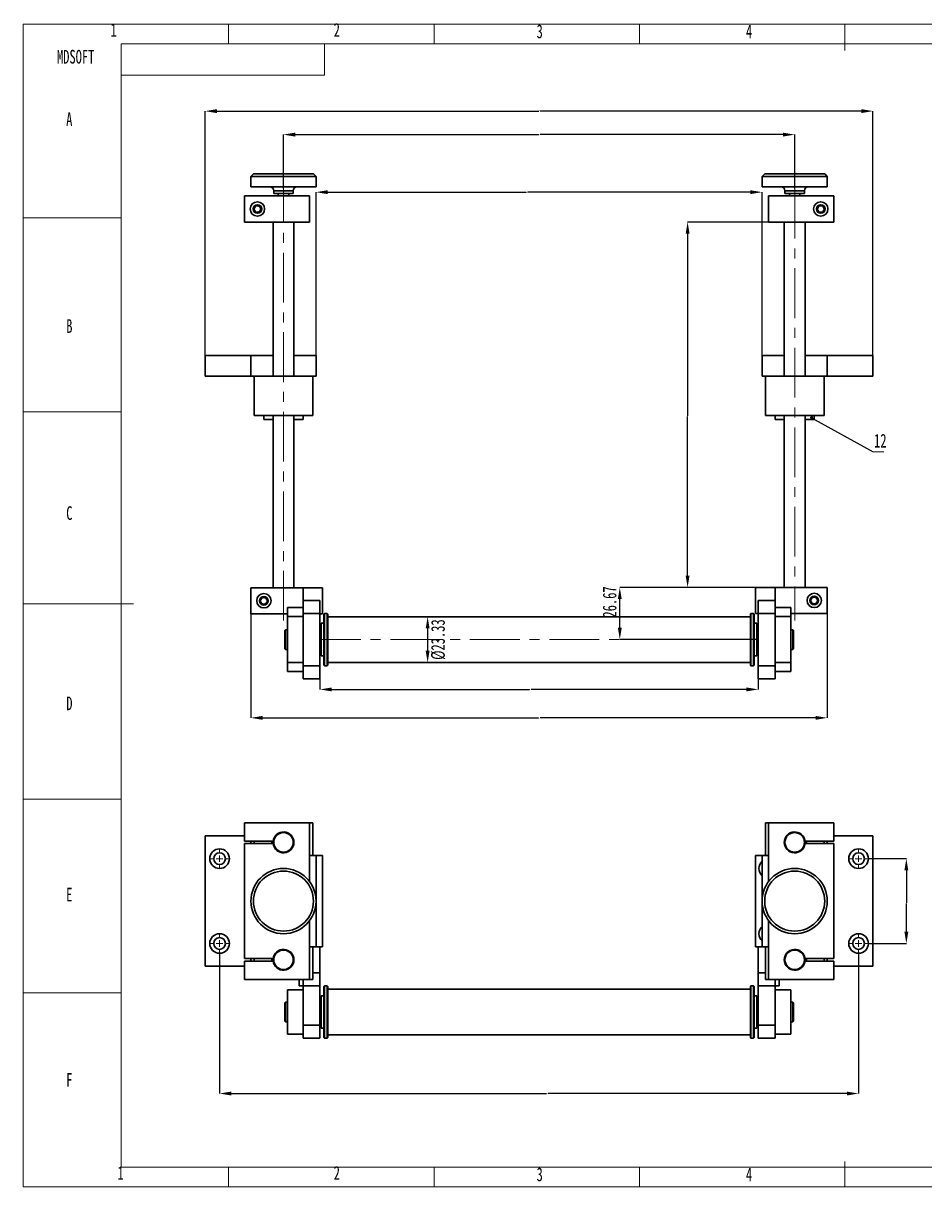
# Model space of a CAD drawing. Header units: millimetres. Extents: x -4 to 1692, y -357 to 300.
# Drawn here: x 470.3 to 700.8, y 0.1 to 297.4 of the extents above; entities that cross this region are included whole.
import ezdxf

# ---------------------------------------------------------------- set-up
doc = ezdxf.new("R2010")
doc.units = ezdxf.units.MM
doc.header["$PDSIZE"] = -1
doc.linetypes.add('CENTERX2', pattern=[20.32, 12.7, -2.54, 2.54, -2.54])
doc.styles.add('SLDTEXTSTYLE1', font='', dxfattribs={"width": 0.67})
doc.styles.get("Standard").update_dxf_attribs({"font": ''})
doc.styles.get('SLDTEXTSTYLE1').set_extended_font_data('仿宋_GB2312')
doc.styles.get('Standard').set_extended_font_data('仿宋_GB2312')
doc.dimstyles.new('SLDDIMSTYLE0', dxfattribs={"dimtxt": 0.18, "dimasz": 0.8, "dimexe": 0, "dimexo": 0.0625, "dimgap": 0, "dimtad": 0, "dimtih": 1, "dimtoh": 1, "dimdec": 0, "dimrnd": 1e-09, "dimzin": 0, "dimdsep": 46, "dimtxsty": 'Standard', "dimblk1": 'DOT', "dimblk2": 'DOT', "dimsah": 1, "dimcen": 0.09, "dimadec": 0, "dimazin": 0, "dimtfac": 0.8, "dimtdec": 0, "dimtofl": 0, "dimtmove": 0, "dimatfit": 3, "dimldrblk": 'DOT', "dimfxl": 1, "dimfrac": 2, "dimtolj": 1, "dimtzin": 0, "dimarcsym": 0})
doc.dimstyles.new('SLDDIMSTYLE1', dxfattribs={"dimtxt": 0.18, "dimasz": 3, "dimexe": 0, "dimexo": 0.0625, "dimgap": 0, "dimtad": 0, "dimtih": 1, "dimtoh": 1, "dimdec": 0, "dimrnd": 1e-09, "dimzin": 0, "dimdsep": 46, "dimtxsty": 'Standard', "dimsah": 1, "dimcen": 0.09, "dimadec": 0, "dimazin": 0, "dimtfac": 3, "dimtdec": 0, "dimtofl": 0, "dimtmove": 0, "dimatfit": 3, "dimfxl": 1, "dimfrac": 2, "dimtolj": 1, "dimtzin": 0, "dimarcsym": 0})
doc.dimstyles.new('SLDDIMSTYLE2', dxfattribs={"dimtxt": 3.5, "dimasz": 3, "dimexe": 0, "dimexo": 0.0625, "dimgap": 0.875, "dimtad": 2, "dimlfac": 2, "dimrnd": 1e-09, "dimzin": 12, "dimdsep": 46, "dimtxsty": 'SLDTEXTSTYLE1', "dimsah": 1, "dimcen": 0.09, "dimadec": 0, "dimazin": 3, "dimtfac": 1, "dimtdec": 3, "dimtofl": 0, "dimtmove": 0, "dimatfit": 3, "dimfxl": 1, "dimfrac": 2, "dimtolj": 1, "dimtzin": 12, "dimarcsym": 0})

# ---------------------------------------------------------------- blocks, each defined once
blk = doc.blocks.new('*D32')
at = {"color": 0, "linetype": 'Continuous', "lineweight": -2, "transparency": 16777216}
for p, q in [((516.85, 207.22), (516.85, 274.91)), ((519.85, 274.91), (602.08, 274.91)), ((684.52, 274.91), (602.43, 274.91)), ((687.52, 207.22), (687.52, 274.91))]:
    blk.add_line(p, q, dxfattribs=at)
at = {"color": 0, "linetype": 'Continuous', "transparency": 16777216}
for points in [[(519.85, 275.41), (519.85, 274.41), (516.85, 274.91)], [(684.52, 275.41), (684.52, 274.41), (687.52, 274.91)]]:
    blk.add_solid(points, dxfattribs=at)
at = {"layer": 'Defpoints', "color": 0, "linetype": 'Continuous', "transparency": 16777216}
for p in [(687.52, 274.91), (516.85, 207.16), (687.52, 207.16)]:
    blk.add_point(p, dxfattribs=at)
at = {"color": 0, "linetype": 'Continuous', "lineweight": 0, "transparency": 16777216, "insert": (602.25, 275), "char_height": 0.18, "attachment_point": 2}
blk.add_mtext('\\A1;171', dxfattribs=at)
blk = doc.blocks.new('*D33')
at = {"color": 0, "linetype": 'Continuous', "lineweight": -2, "transparency": 16777216}
for p, q in [((528.52, 146.43), (528.52, 119.91)), ((675.85, 146.51), (675.85, 119.91)), ((531.52, 119.91), (602.04, 119.91)), ((672.85, 119.91), (602.47, 119.91))]:
    blk.add_line(p, q, dxfattribs=at)
at = {"color": 0, "linetype": 'Continuous', "transparency": 16777216}
for points in [[(531.52, 120.41), (531.52, 119.41), (528.52, 119.91)], [(672.85, 120.41), (672.85, 119.41), (675.85, 119.91)]]:
    blk.add_solid(points, dxfattribs=at)
at = {"layer": 'Defpoints', "color": 0, "linetype": 'Continuous', "transparency": 16777216}
for p in [(528.52, 146.5), (675.85, 146.57), (675.85, 119.91)]:
    blk.add_point(p, dxfattribs=at)
at = {"color": 0, "linetype": 'Continuous', "lineweight": 0, "transparency": 16777216, "insert": (602.25, 120), "char_height": 0.18, "attachment_point": 2}
blk.add_mtext('\\A1;147', dxfattribs=at)
blk = doc.blocks.new('*D34')
at = {"color": 0, "linetype": 'Continuous', "lineweight": -2, "transparency": 16777216}
for p, q in [((536.85, 255.14), (536.85, 268.91)), ((539.85, 268.91), (602.08, 268.91)), ((664.52, 268.91), (602.43, 268.91)), ((667.52, 255.14), (667.52, 268.91))]:
    blk.add_line(p, q, dxfattribs=at)
at = {"color": 0, "linetype": 'Continuous', "transparency": 16777216}
for points in [[(539.85, 269.41), (539.85, 268.41), (536.85, 268.91)], [(664.52, 269.41), (664.52, 268.41), (667.52, 268.91)]]:
    blk.add_solid(points, dxfattribs=at)
at = {"layer": 'Defpoints', "color": 0, "linetype": 'Continuous', "transparency": 16777216}
for p in [(667.52, 268.91), (536.85, 255.07), (667.52, 255.07)]:
    blk.add_point(p, dxfattribs=at)
at = {"color": 0, "linetype": 'Continuous', "lineweight": 0, "transparency": 16777216, "insert": (602.25, 269), "char_height": 0.18, "attachment_point": 2}
blk.add_mtext('\\A1;131', dxfattribs=at)
blk = doc.blocks.new('*D35')
at = {"color": 0, "linetype": 'Continuous', "lineweight": -2, "transparency": 16777216}
for p, q in [((660.79, 246.57), (640.15, 246.57)), ((640.15, 243.57), (640.15, 197.09)), ((640.15, 156.24), (640.15, 196.91)), ((657.45, 153.24), (640.15, 153.24))]:
    blk.add_line(p, q, dxfattribs=at)
at = {"color": 0, "linetype": 'Continuous', "transparency": 16777216}
for points in [[(639.65, 243.57), (640.65, 243.57), (640.15, 246.57)], [(639.65, 156.24), (640.65, 156.24), (640.15, 153.24)]]:
    blk.add_solid(points, dxfattribs=at)
at = {"layer": 'Defpoints', "color": 0, "linetype": 'Continuous', "transparency": 16777216}
for p in [(640.15, 246.57), (660.85, 246.57), (657.52, 153.24)]:
    blk.add_point(p, dxfattribs=at)
at = {"color": 0, "linetype": 'Continuous', "lineweight": 0, "transparency": 16777216, "insert": (640.15, 197.09), "char_height": 0.18, "attachment_point": 2}
blk.add_mtext('\\A1;93', dxfattribs=at)
blk = doc.blocks.new('*D36')
at = {"color": 0, "linetype": 'Continuous', "lineweight": -2, "transparency": 16777216}
for p, q in [((545.18, 212.56), (545.18, 254.21)), ((548.18, 254.21), (598.87, 254.21)), ((656.18, 254.21), (599.27, 254.21)), ((659.18, 212.56), (659.18, 254.21))]:
    blk.add_line(p, q, dxfattribs=at)
at = {"color": 0, "linetype": 'Continuous', "transparency": 16777216}
for points in [[(548.18, 254.71), (548.18, 253.71), (545.18, 254.21)], [(656.18, 254.71), (656.18, 253.71), (659.18, 254.21)]]:
    blk.add_solid(points, dxfattribs=at)
at = {"layer": 'Defpoints', "color": 0, "linetype": 'Continuous', "transparency": 16777216}
for p in [(659.18, 254.21), (545.18, 212.49), (659.18, 212.49)]:
    blk.add_point(p, dxfattribs=at)
at = {"color": 0, "linetype": 'Continuous', "lineweight": 0, "transparency": 16777216, "insert": (599.07, 254.3), "char_height": 0.18, "attachment_point": 2}
blk.add_mtext('\\A1;114', dxfattribs=at)
blk = doc.blocks.new('*D37')
at = {"color": 0, "linetype": 'Continuous', "lineweight": -2, "transparency": 16777216}
for p, q in [((546.18, 131.51), (546.18, 127.17)), ((658.18, 131.51), (658.18, 127.17)), ((549.18, 127.17), (599.76, 127.17)), ((655.18, 127.17), (600.16, 127.17))]:
    blk.add_line(p, q, dxfattribs=at)
at = {"color": 0, "linetype": 'Continuous', "transparency": 16777216}
for points in [[(549.18, 127.67), (549.18, 126.67), (546.18, 127.17)], [(655.18, 127.67), (655.18, 126.67), (658.18, 127.17)]]:
    blk.add_solid(points, dxfattribs=at)
at = {"layer": 'Defpoints', "color": 0, "linetype": 'Continuous', "transparency": 16777216}
for p in [(546.18, 131.57), (658.18, 131.57), (658.18, 127.17)]:
    blk.add_point(p, dxfattribs=at)
at = {"color": 0, "linetype": 'Continuous', "lineweight": 0, "transparency": 16777216, "insert": (599.96, 127.26), "char_height": 0.18, "attachment_point": 2}
blk.add_mtext('\\A1;112', dxfattribs=at)
blk = doc.blocks.new('*D38')
at = {"color": 0, "linetype": 'Continuous', "lineweight": -2, "transparency": 16777216}
for p, q in [((548.25, 145.74), (573.7, 145.74)), ((573.7, 142.74), (573.7, 137.07)), ((548.25, 134.07), (573.7, 134.07))]:
    blk.add_line(p, q, dxfattribs=at)
at = {"color": 0, "linetype": 'Continuous', "transparency": 16777216}
for points in [[(573.2, 142.74), (574.2, 142.74), (573.7, 145.74)], [(573.2, 137.07), (574.2, 137.07), (573.7, 134.07)]]:
    blk.add_solid(points, dxfattribs=at)
at = {"layer": 'Defpoints', "color": 0, "linetype": 'Continuous', "transparency": 16777216}
for p in [(548.18, 145.74), (548.18, 134.07), (573.7, 134.07)]:
    blk.add_point(p, dxfattribs=at)
at = {"color": 0, "linetype": 'Continuous', "lineweight": 0, "transparency": 16777216, "insert": (574.58, 139.91), "char_height": 3.5, "attachment_point": 2, "rotation": 90, "style": 'SLDTEXTSTYLE1'}
blk.add_mtext('\\A1;%%c23.33', dxfattribs=at)
blk = doc.blocks.new('*D39')
at = {"color": 0, "linetype": 'Continuous', "lineweight": -2, "transparency": 16777216}
for p, q in [((657.45, 153.24), (622.82, 153.24)), ((622.82, 142.91), (622.82, 150.24)), ((658.12, 139.91), (622.82, 139.91))]:
    blk.add_line(p, q, dxfattribs=at)
at = {"color": 0, "linetype": 'Continuous', "transparency": 16777216}
for points in [[(622.32, 150.24), (623.32, 150.24), (622.82, 153.24)], [(622.32, 142.91), (623.32, 142.91), (622.82, 139.91)]]:
    blk.add_solid(points, dxfattribs=at)
at = {"layer": 'Defpoints', "color": 0, "linetype": 'Continuous', "transparency": 16777216}
for p in [(622.82, 153.24), (657.52, 153.24), (658.18, 139.91)]:
    blk.add_point(p, dxfattribs=at)
at = {"color": 0, "linetype": 'Continuous', "lineweight": 0, "transparency": 16777216, "insert": (618.44, 149.52), "char_height": 3.5, "attachment_point": 2, "rotation": 90, "style": 'SLDTEXTSTYLE1'}
blk.add_mtext('\\A1;26.67', dxfattribs=at)
blk = doc.blocks.new('SW_NOTE_11')
at = {"color": 0, "linetype": 'Continuous', "lineweight": 0}
for p, q in [((0, 0), (2.71, 0)), ((2.71, 0), (0, 0)), ((0, 0), (2.71, 0)), ((2.71, 0), (0, 0)), ((0, 0), (2.71, 0)), ((2.71, 0), (0, 0))]:
    blk.add_line(p, q, dxfattribs=at)
at = {"color": 0, "linetype": 'Continuous', "lineweight": 0, "insert": (1.83, 4.57), "char_height": 3.5, "attachment_point": 2, "style": 'SLDTEXTSTYLE1'}
blk.add_mtext('12', dxfattribs=at)
blk = doc.blocks.new('_DOT')
at = {"color": 0, "linetype": 'ByBlock', "lineweight": -2}
blk.add_line((-0.5, 0), (-1, 0), dxfattribs=at)
at = {"color": 0, "linetype": 'ByBlock', "const_width": 0.5}
blk.add_lwpolyline([(-0.25, 0, 1), (0.25, 0, 1)], format="xyb", close=True, dxfattribs=at)
blk = doc.blocks.new('*D30')
at = {"color": 0, "linetype": 'Continuous', "lineweight": -2, "transparency": 16777216}
for p, q in [((520.52, 59.88), (520.52, 23.94)), ((683.85, 59.88), (683.85, 23.94)), ((523.52, 23.94), (604.07, 23.94)), ((680.85, 23.94), (604.49, 23.94))]:
    blk.add_line(p, q, dxfattribs=at)
at = {"color": 0, "linetype": 'Continuous', "transparency": 16777216}
for points in [[(523.52, 24.44), (523.52, 23.44), (520.52, 23.94)], [(680.85, 24.44), (680.85, 23.44), (683.85, 23.94)]]:
    blk.add_solid(points, dxfattribs=at)
at = {"layer": 'Defpoints', "color": 0, "linetype": 'Continuous', "transparency": 16777216}
for p in [(520.52, 59.94), (683.85, 59.94), (683.85, 23.94)]:
    blk.add_point(p, dxfattribs=at)
at = {"color": 0, "linetype": 'Continuous', "lineweight": 0, "transparency": 16777216, "insert": (604.28, 24.03), "char_height": 0.18, "attachment_point": 2}
blk.add_mtext('\\A1;163', dxfattribs=at)
blk = doc.blocks.new('*D31')
at = {"color": 0, "linetype": 'Continuous', "lineweight": -2, "transparency": 16777216}
for p, q in [((686.25, 83.94), (696.06, 83.94)), ((696.06, 80.94), (696.06, 72.69)), ((696.06, 65.27), (696.06, 72.51)), ((686.25, 62.27), (696.06, 62.27))]:
    blk.add_line(p, q, dxfattribs=at)
at = {"color": 0, "linetype": 'Continuous', "transparency": 16777216}
for points in [[(695.56, 80.94), (696.56, 80.94), (696.06, 83.94)], [(695.56, 65.27), (696.56, 65.27), (696.06, 62.27)]]:
    blk.add_solid(points, dxfattribs=at)
at = {"layer": 'Defpoints', "color": 0, "linetype": 'Continuous', "transparency": 16777216}
for p in [(686.18, 83.94), (686.18, 62.27), (696.06, 62.27)]:
    blk.add_point(p, dxfattribs=at)
at = {"color": 0, "linetype": 'Continuous', "lineweight": 0, "transparency": 16777216, "insert": (696.06, 72.69), "char_height": 0.18, "attachment_point": 2}
blk.add_mtext('\\A1;22', dxfattribs=at)
blk = doc.blocks.new('SW_CENTERMARKSYMBOL_0')
at = {"color": 0, "linetype": 'Continuous', "lineweight": 0}
for p, q in [((-1.67, 0), (-2.33, 0)), ((0, 0), (-0.83, 0)), ((0, 1.67), (0, 2.33)), ((0, 0), (0, 0.83)), ((0, 0), (0, -0.83)), ((0, 0), (0.83, 0)), ((1.67, 0), (2.33, 0)), ((0, -1.67), (0, -2.33))]:
    blk.add_line(p, q, dxfattribs=at)
blk = doc.blocks.new('SW_CENTERMARKSYMBOL_1')
at = {"color": 0, "linetype": 'Continuous', "lineweight": 0}
for p, q in [((-1.67, 0), (-2.33, 0)), ((0, 0), (-0.83, 0)), ((0, 1.67), (0, 2.33)), ((0, 0), (0, 0.83)), ((0, 0), (0, -0.83)), ((0, 0), (0.83, 0)), ((1.67, 0), (2.33, 0)), ((0, -1.67), (0, -2.33))]:
    blk.add_line(p, q, dxfattribs=at)
blk = doc.blocks.new('SW_CENTERMARKSYMBOL_2')
at = {"color": 0, "linetype": 'Continuous', "lineweight": 0}
for p, q in [((-1.67, 0), (-2.33, 0)), ((0, 0), (-0.83, 0)), ((0, 1.67), (0, 2.33)), ((0, 0), (0, 0.83)), ((0, 0), (0, -0.83)), ((0, 0), (0.83, 0)), ((1.67, 0), (2.33, 0)), ((0, -1.67), (0, -2.33))]:
    blk.add_line(p, q, dxfattribs=at)
blk = doc.blocks.new('SW_CENTERMARKSYMBOL_3')
at = {"color": 0, "linetype": 'Continuous', "lineweight": 0}
for p, q in [((-1.67, 0), (-2.33, 0)), ((0, 0), (-0.83, 0)), ((0, 1.67), (0, 2.33)), ((0, 0), (0, 0.83)), ((0, 0), (0, -0.83)), ((0, 0), (0.83, 0)), ((1.67, 0), (2.33, 0)), ((0, -1.67), (0, -2.33))]:
    blk.add_line(p, q, dxfattribs=at)

msp = doc.modelspace()

# ---------------------------------------------------------------- linework, layer by layer
at = {"color": 7, "linetype": 'Continuous', "lineweight": 0}
for p, q in [((470.3366109, 0.1295117), (470.3366109, 297.1295117)), ((470.3366109, 297.1295117), (890.3366109, 297.1295117)), ((522.8366109, 297.1295117), (522.8366109, 292.1295117)), ((575.3366109, 297.1295117), (575.3366109, 292.1295117)), ((627.8366109, 297.1295117), (627.8366109, 292.1295117)), ((470.3366109, 247.6295117), (495.3366109, 247.6295117)), ((470.3366109, 198.1295117), (495.3366109, 198.1295117)), ((470.3366109, 149.0288592), (498.5546053, 149.0288592)), ((470.3366109, 99.1295117), (495.3366109, 99.1295117)), ((470.3366109, 49.6295117), (495.3366109, 49.6295117)), ((522.8366109, 5.1295117), (522.8366109, 0.1295117)), ((522.8366109, 5.1295117), (522.8366109, 0.1295117)), ((575.3366109, 5.1295117), (575.3366109, 0.1295117)), ((575.3366109, 5.1295117), (575.3366109, 0.1295117)), ((627.8366109, 5.1295117), (627.8366109, 0.1295117)), ((627.8366109, 5.1295117), (627.8366109, 0.1295117)), ((890.3366109, 0.1295117), (470.3366109, 0.1295117))]:
    msp.add_line(p, q, dxfattribs=at)
at = {"color": 7, "linetype": 'Continuous', "lineweight": 15}
for p, q in [((680.3366109, 297.1295117), (680.3366109, 290.374362)), ((495.3366109, 5.1295117), (495.3366109, 292.1295117)), ((495.3366109, 292.1295117), (885.3366112, 292.1295117)), ((547.3366109, 284.1295117), (547.3366109, 292.1295117)), ((495.3366109, 284.1295117), (547.3366109, 284.1295117)), ((680.3366109, 6.5556759), (680.3366109, 0.1295117)), ((885.3366112, 5.1295117), (495.3366109, 5.1295117))]:
    msp.add_line(p, q, dxfattribs=at)
at = {"color": 7, "linetype": 'Continuous', "lineweight": 30}
for p, q in [((529.183638, 258.9063344), (528.5169713, 258.2396677)), ((529.183638, 258.9063344), (534.8803305, 258.9063344)), ((534.8803305, 258.9063344), (544.5169713, 258.9063344)), ((545.183638, 258.2396677), (544.5169713, 258.9063344)), ((659.8503046, 258.9063344), (659.183638, 258.2396677)), ((659.8503046, 258.9063344), (675.183638, 258.9063344)), ((675.8503046, 258.2396677), (675.183638, 258.9063344)), ((528.5169713, 258.2396677), (528.5169713, 255.573001)), ((534.7090284, 258.2396677), (528.5169713, 258.2396677)), ((545.183638, 258.2396677), (534.7090284, 258.2396677)), ((545.183638, 255.573001), (545.183638, 258.2396677)), ((659.183638, 258.2396677), (659.183638, 255.573001)), ((675.8503046, 258.2396677), (659.183638, 258.2396677)), ((675.8503046, 255.573001), (675.8503046, 258.2396677)), ((526.8503046, 253.2396677), (526.8503046, 246.573001)), ((526.8503046, 253.2396677), (543.5169713, 253.2396677)), ((528.5169713, 255.573001), (545.183638, 255.573001)), ((534.3503046, 254.573001), (534.3503046, 253.9063344)), ((534.3503046, 253.9063344), (539.3503046, 253.9063344)), ((535.5158651, 253.9063344), (535.5158651, 253.2396677)), ((538.1825318, 253.2396677), (538.1825318, 253.9063344)), ((539.3503046, 253.9063344), (539.3503046, 254.573001)), ((543.5169713, 253.2396677), (543.5169713, 246.573001)), ((659.183638, 255.573001), (669.6582475, 255.573001)), ((660.8503046, 253.2396677), (660.8503046, 246.573001)), ((660.8503046, 253.2396677), (677.5169713, 253.2396677)), ((665.0169713, 254.573001), (665.0169713, 253.9063344)), ((665.0169713, 253.9063344), (668.1593542, 253.9063344)), ((666.183638, 253.9063344), (666.183638, 253.2396677)), ((668.1593542, 253.9063344), (670.0169713, 253.9063344)), ((668.8503046, 253.2396677), (668.8503046, 253.9063344)), ((669.6582475, 255.573001), (675.8503046, 255.573001)), ((670.0169713, 253.9063344), (670.0169713, 254.573001)), ((677.5169713, 253.2396677), (677.5169713, 246.573001)), ((526.8503046, 246.573001), (543.5169713, 246.573001)), ((534.183638, 246.4074405), (534.1825318, 246.4063344)), ((534.1825318, 246.4063344), (534.1825318, 212.4926677)), ((534.183638, 246.4063344), (534.1825318, 246.4063344)), ((534.183638, 246.573001), (534.183638, 207.1593343)), ((539.5169713, 207.1593343), (539.5169713, 246.573001)), ((660.8503046, 246.573001), (677.5169713, 246.573001)), ((664.8503046, 246.573001), (664.8503046, 207.1593343)), ((670.183638, 207.1593343), (670.183638, 246.573001)), ((516.8503046, 207.1593343), (516.8503046, 212.4926677)), ((516.8503046, 212.4926677), (528.5169713, 212.4926677)), ((528.5169713, 207.1593343), (528.5169713, 212.4926677)), ((534.183638, 212.4926677), (528.5169713, 212.4926677)), ((545.183638, 212.4926677), (539.5169713, 212.4926677)), ((545.183638, 207.1593343), (545.183638, 212.4926677)), ((659.183638, 207.1593343), (659.183638, 212.4926677)), ((664.8503046, 212.4926677), (659.183638, 212.4926677)), ((675.8503046, 212.4926677), (670.183638, 212.4926677)), ((675.8503046, 207.1593343), (675.8503046, 212.4926677)), ((675.8503046, 212.4926677), (687.5169713, 212.4926677)), ((687.5169713, 207.1593343), (687.5169713, 212.4926677)), ((516.8503046, 207.1593343), (528.5169713, 207.1593343)), ((529.3503046, 207.1593343), (528.5169713, 207.1593343)), ((529.3503046, 207.1593343), (529.3503046, 197.1593343)), ((529.3503046, 207.1593343), (544.3503046, 207.1593343)), ((545.183638, 207.1593343), (544.3503046, 207.1593343)), ((544.3503046, 207.1593343), (544.3503046, 197.1593343)), ((660.0169713, 207.1593343), (659.183638, 207.1593343)), ((660.0169713, 207.1593343), (660.0169713, 197.1593343)), ((660.0169713, 207.1593343), (675.0169713, 207.1593343)), ((675.8503046, 207.1593343), (675.0169713, 207.1593343)), ((675.0169713, 207.1593343), (675.0169713, 197.1593343)), ((675.8503046, 207.1593343), (687.5169713, 207.1593343)), ((529.3503046, 197.1593343), (544.3503046, 197.1593343)), ((531.8503046, 197.1593343), (531.8503046, 196.1593343)), ((534.183638, 197.1593343), (534.183638, 153.1637853)), ((539.5169713, 153.1637853), (539.5169713, 197.1593343)), ((541.8503046, 196.1593343), (541.8503046, 197.1593343)), ((660.0169713, 197.1593343), (675.0169713, 197.1593343)), ((662.5169713, 197.1593343), (662.5169713, 196.1593343)), ((664.8503046, 197.1593343), (664.8503046, 153.2396677)), ((670.183638, 153.2396677), (670.183638, 197.1593343)), ((672.5169713, 196.1593343), (672.5169713, 197.1593343)), ((533.2021432, 196.1593343), (531.8503046, 196.1593343)), ((534.1825318, 196.1593343), (533.2021432, 196.1593343)), ((534.1825318, 196.1593343), (534.1825318, 153.4063344)), ((541.8503046, 196.1593343), (539.5158651, 196.1593343)), ((664.8503046, 196.1593343), (662.5169713, 196.1593343)), ((672.5169713, 196.1593343), (670.183638, 196.1593343)), ((541.8503046, 153.1637853), (528.5169713, 153.1637853)), ((528.5169713, 146.4971186), (528.5169713, 153.1637853)), ((534.1825318, 153.4063344), (534.183638, 153.4052282)), ((534.1825318, 153.4063344), (534.183638, 153.4063344)), ((541.8503046, 153.1637853), (541.8503046, 149.9063344)), ((541.8503046, 153.1637853), (546.8503046, 153.1637853)), ((546.8503046, 153.1637853), (546.8503046, 146.4971186)), ((657.5169713, 146.573001), (657.5169713, 153.2396677)), ((662.5169713, 153.2396677), (657.5169713, 153.2396677)), ((662.5169713, 149.9063344), (662.5169713, 153.2396677)), ((662.5169713, 153.2396677), (675.8503046, 153.2396677)), ((675.8503046, 153.2396677), (675.8503046, 146.573001)), ((541.8503046, 149.9063344), (546.183638, 149.9063344)), ((541.8503046, 146.573001), (541.8503046, 149.9063344)), ((546.183638, 149.9063344), (546.183638, 146.573001)), ((658.183638, 146.573001), (658.183638, 149.9063344)), ((658.183638, 149.9063344), (662.5169713, 149.9063344)), ((662.5169713, 149.9063344), (662.5169713, 146.573001)), ((537.8503046, 146.4971186), (528.5169713, 146.4971186)), ((541.8503046, 148.073001), (537.8503046, 148.073001)), ((537.8503046, 145.7870939), (537.8503046, 148.073001)), ((541.8503046, 145.7870939), (537.8503046, 145.7870939)), ((537.8503046, 145.7870939), (537.8503046, 134.0255748)), ((546.183638, 146.573001), (541.8503046, 146.573001)), ((541.8503046, 146.573001), (541.8503046, 133.2396677)), ((546.183638, 133.2396677), (546.183638, 146.573001)), ((546.183638, 146.4971186), (546.8503046, 146.4971186)), ((547.3503046, 146.573001), (547.183638, 146.4063344)), ((547.183638, 146.1985066), (547.183638, 146.4063344)), ((547.183638, 133.4063344), (547.183638, 146.1985066)), ((548.0169713, 146.573001), (547.3503046, 146.573001)), ((547.3503046, 146.573001), (547.3503046, 146.3598444)), ((547.3503046, 146.3598444), (547.3503046, 133.2396677)), ((548.183638, 146.4063344), (548.0169713, 146.573001)), ((548.0169713, 133.2396677), (548.0169713, 146.573001)), ((548.183638, 146.4063344), (548.183638, 133.4063344)), ((656.183638, 145.7396677), (548.183638, 145.7396677)), ((656.3503046, 146.573001), (656.183638, 146.4063344)), ((656.183638, 146.1985066), (656.183638, 146.4063344)), ((656.183638, 133.4063344), (656.183638, 146.1985066)), ((657.0169713, 146.573001), (656.3503046, 146.573001)), ((656.3503046, 146.573001), (656.3503046, 146.3598444)), ((656.3503046, 146.3598444), (656.3503046, 133.2396677)), ((657.183638, 146.4063344), (657.0169713, 146.573001)), ((657.0169713, 146.3598444), (657.0169713, 146.573001)), ((657.0169713, 133.2396677), (657.0169713, 146.3598444)), ((657.183638, 146.4063344), (657.183638, 146.1985066)), ((657.183638, 146.1985066), (657.183638, 133.4063344)), ((658.183638, 146.573001), (657.5169713, 146.573001)), ((662.5169713, 146.573001), (658.183638, 146.573001)), ((658.183638, 146.573001), (658.183638, 133.2396677)), ((666.5169713, 148.073001), (662.5169713, 148.073001)), ((662.5169713, 133.2396677), (662.5169713, 146.573001)), ((666.5169713, 145.7870939), (662.5169713, 145.7870939)), ((666.5169713, 148.073001), (666.5169713, 145.7870939)), ((666.5169713, 146.573001), (675.8503046, 146.573001)), ((666.5169713, 134.0255748), (666.5169713, 145.7870939)), ((547.183638, 144.073001), (546.5169713, 144.073001)), ((546.5169713, 144.073001), (546.5169713, 143.9397781)), ((546.5169713, 143.9397781), (546.5169713, 135.7396677)), ((657.8503046, 144.073001), (657.183638, 144.073001)), ((657.8503046, 144.073001), (657.8503046, 143.9397781)), ((657.8503046, 143.9397781), (657.8503046, 135.7396677)), ((537.3503046, 142.4063344), (537.183638, 142.2396677)), ((537.183638, 137.573001), (537.183638, 142.2396677)), ((537.8503046, 142.4063344), (537.3503046, 142.4063344)), ((537.3503046, 142.4063344), (537.3503046, 137.4063344)), ((546.5169713, 142.4063344), (546.183638, 142.4063344)), ((658.183638, 142.4063344), (657.8503046, 142.4063344)), ((667.0169713, 142.4063344), (666.5169713, 142.4063344)), ((667.183638, 142.2396677), (667.0169713, 142.4063344)), ((667.0169713, 142.3264006), (667.0169713, 142.4063344)), ((667.0169713, 137.4063344), (667.0169713, 142.3264006)), ((667.183638, 142.2396677), (667.183638, 142.1650629)), ((667.183638, 142.1650629), (667.183638, 137.573001)), ((537.183638, 137.573001), (537.3503046, 137.4063344)), ((537.3503046, 137.4063344), (537.8503046, 137.4063344)), ((546.183638, 137.4063344), (546.5169713, 137.4063344)), ((657.8503046, 137.4063344), (658.183638, 137.4063344)), ((666.5169713, 137.4063344), (667.0169713, 137.4063344)), ((667.0169713, 137.4063344), (667.183638, 137.573001)), ((537.8503046, 134.0255748), (541.8503046, 134.0255748)), ((537.8503046, 131.7396677), (537.8503046, 134.0255748)), ((546.5169713, 135.7396677), (547.183638, 135.7396677)), ((548.183638, 134.073001), (656.183638, 134.073001)), ((657.183638, 135.7396677), (657.8503046, 135.7396677)), ((662.5169713, 134.0255748), (666.5169713, 134.0255748)), ((666.5169713, 134.0255748), (666.5169713, 131.7396677)), ((537.8503046, 131.7396677), (541.8503046, 131.7396677)), ((541.8503046, 133.2396677), (546.183638, 133.2396677)), ((541.8503046, 129.9063344), (541.8503046, 133.2396677)), ((546.183638, 133.2396677), (546.183638, 129.9063344)), ((547.183638, 133.4063344), (547.3503046, 133.2396677)), ((547.3503046, 133.2396677), (548.0169713, 133.2396677)), ((548.0169713, 133.2396677), (548.183638, 133.4063344)), ((656.183638, 133.4063344), (656.3503046, 133.2396677)), ((656.3503046, 133.2396677), (657.0169713, 133.2396677)), ((657.0169713, 133.2396677), (657.183638, 133.4063344)), ((658.183638, 129.9063344), (658.183638, 133.2396677)), ((658.183638, 133.2396677), (662.5169713, 133.2396677)), ((662.5169713, 133.2396677), (662.5169713, 129.9063344)), ((662.5169713, 131.7396677), (666.5169713, 131.7396677)), ((546.183638, 129.9063344), (541.8503046, 129.9063344)), ((662.5169713, 129.9063344), (658.183638, 129.9063344)), ((543.5169713, 93.1043289), (526.8503046, 93.1043289)), ((526.8503046, 93.1043289), (526.8503046, 88.4376622)), ((544.3503046, 93.1043289), (543.5169713, 93.1043289)), ((543.5169713, 78.1043289), (543.5169713, 93.1043289)), ((544.3503046, 84.7709956), (544.3503046, 93.1043289)), ((660.0169713, 93.1043289), (660.0169713, 84.7709956)), ((660.8503046, 93.1043289), (660.0169713, 93.1043289)), ((677.5169713, 93.1043289), (660.8503046, 93.1043289)), ((660.8503046, 93.1043289), (660.8503046, 78.1043289)), ((677.5169713, 88.4376622), (677.5169713, 93.1043289)), ((516.8503046, 89.7709956), (516.8503046, 56.4376622)), ((526.8503046, 89.7709956), (516.8503046, 89.7709956)), ((687.5169713, 89.7709956), (677.5169713, 89.7709956)), ((687.5169713, 56.4376622), (687.5169713, 89.7709956)), ((526.8503046, 88.4376622), (534.2045533, 88.4376622)), ((526.8503046, 87.7709956), (526.8503046, 58.4376622)), ((534.2045533, 87.7709956), (526.8503046, 87.7709956)), ((528.5169713, 87.7709956), (528.5169713, 88.4376622)), ((529.3503046, 88.4376622), (529.3503046, 87.7709956)), ((670.1627226, 88.4376622), (677.5169713, 88.4376622)), ((677.5169713, 87.7709956), (670.1627226, 87.7709956)), ((675.0169713, 87.7709956), (675.0169713, 88.4376622)), ((675.8503046, 88.4376622), (675.8503046, 87.7709956)), ((677.5169713, 58.4376622), (677.5169713, 87.7709956)), ((543.5169713, 84.7709956), (545.183638, 84.7709956)), ((545.183638, 84.7709956), (545.183638, 61.4376622)), ((546.8503046, 84.7709956), (545.183638, 84.7709956)), ((546.8503046, 84.7709956), (546.8503046, 61.4376622)), ((657.5169713, 84.7709956), (659.183638, 84.7709956)), ((657.5169713, 84.7709956), (657.5169713, 61.4376622)), ((659.183638, 84.7709956), (660.8503046, 84.7709956)), ((659.183638, 61.4376622), (659.183638, 84.7709956)), ((543.5169713, 53.1043289), (543.5169713, 68.1043289)), ((660.8503046, 68.1043289), (660.8503046, 53.1043289)), ((545.183638, 61.4376622), (543.5169713, 61.4376622)), ((544.3503046, 53.1043289), (544.3503046, 61.4376622)), ((545.183638, 61.4376622), (546.8503046, 61.4376622)), ((546.183638, 61.4376622), (546.183638, 54.7709956)), ((659.183638, 61.4376622), (657.5169713, 61.4376622)), ((658.183638, 61.4376622), (658.183638, 54.7709956)), ((660.8503046, 61.4376622), (659.183638, 61.4376622)), ((660.0169713, 61.4376622), (660.0169713, 53.1043289)), ((526.8503046, 58.4376622), (534.2045533, 58.4376622)), ((526.8503046, 57.7709956), (526.8503046, 53.1043289)), ((534.2045533, 57.7709956), (526.8503046, 57.7709956)), ((528.5169713, 57.7709956), (528.5169713, 58.4376622)), ((529.3503046, 58.4376622), (529.3503046, 57.7709956)), ((670.1627226, 58.4376622), (677.5169713, 58.4376622)), ((677.5169713, 57.7709956), (670.1627226, 57.7709956)), ((675.0169713, 57.7709956), (675.0169713, 58.4376622)), ((675.8503046, 58.4376622), (675.8503046, 57.7709956)), ((677.5169713, 53.1043289), (677.5169713, 57.7709956)), ((516.8503046, 56.4376622), (526.8503046, 56.4376622)), ((544.3503046, 54.7709956), (546.183638, 54.7709956)), ((546.183638, 54.7709956), (546.183638, 51.4376622)), ((658.183638, 54.7709956), (660.0169713, 54.7709956)), ((658.183638, 51.4376622), (658.183638, 54.7709956)), ((677.5169713, 56.4376622), (687.5169713, 56.4376622)), ((526.8503046, 53.1043289), (543.5169713, 53.1043289)), ((540.8503046, 53.1043289), (540.8503046, 51.4376622)), ((540.8503046, 51.4376622), (541.8503046, 51.4376622)), ((541.8503046, 51.4376622), (541.8503046, 53.1043289)), ((546.183638, 51.4376622), (541.8503046, 51.4376622)), ((541.8503046, 41.4376622), (541.8503046, 51.4376622)), ((543.5169713, 53.1043289), (544.3503046, 53.1043289)), ((546.183638, 41.4376622), (546.183638, 51.4376622)), ((547.3503046, 51.4376622), (547.183638, 51.2709956)), ((547.183638, 43.140484), (547.183638, 51.2709956)), ((548.0169713, 51.4376622), (547.3503046, 51.4376622)), ((547.3503046, 51.4376622), (547.3503046, 43.098676)), ((548.183638, 51.2709956), (548.0169713, 51.4376622)), ((548.0169713, 38.1043289), (548.0169713, 51.4376622)), ((548.183638, 51.2709956), (548.183638, 38.2709956)), ((656.183638, 50.6043289), (548.183638, 50.6043289)), ((656.3503046, 51.4376622), (656.183638, 51.2709956)), ((656.183638, 43.140484), (656.183638, 51.2709956)), ((657.0169713, 51.4376622), (656.3503046, 51.4376622)), ((656.3503046, 51.4376622), (656.3503046, 43.098676)), ((657.183638, 51.2709956), (657.0169713, 51.4376622)), ((657.0169713, 43.098676), (657.0169713, 51.4376622)), ((657.183638, 51.2709956), (657.183638, 43.140484)), ((658.183638, 51.4376622), (662.5169713, 51.4376622)), ((658.183638, 51.4376622), (658.183638, 41.4376622)), ((660.0169713, 53.1043289), (660.8503046, 53.1043289)), ((660.8503046, 53.1043289), (677.5169713, 53.1043289)), ((662.5169713, 53.1043289), (662.5169713, 51.4376622)), ((662.5169713, 51.4376622), (662.5169713, 41.4376622)), ((663.5169713, 51.4376622), (662.5169713, 51.4376622)), ((663.5169713, 53.1043289), (663.5169713, 51.4376622)), ((537.8503046, 39.1043289), (537.8503046, 50.4376622)), ((537.8503046, 50.4376622), (541.8503046, 50.4376622)), ((547.183638, 48.9376622), (546.5169713, 48.9376622)), ((546.5169713, 48.9376622), (546.5169713, 43.7257958)), ((657.8503046, 48.9376622), (657.183638, 48.9376622)), ((657.8503046, 48.9376622), (657.8503046, 43.7257958)), ((662.5169713, 50.4376622), (666.5169713, 50.4376622)), ((666.5169713, 50.4376622), (666.5169713, 39.1043289)), ((537.3503046, 47.2709956), (537.183638, 47.1043289)), ((537.183638, 42.4376622), (537.183638, 47.1043289)), ((537.8503046, 47.2709956), (537.3503046, 47.2709956)), ((537.3503046, 47.2709956), (537.3503046, 42.2709956)), ((546.5169713, 47.2709956), (546.183638, 47.2709956)), ((658.183638, 47.2709956), (657.8503046, 47.2709956)), ((667.0169713, 47.2709956), (666.5169713, 47.2709956)), ((667.183638, 47.1043289), (667.0169713, 47.2709956)), ((667.0169713, 44.1438757), (667.0169713, 47.2709956)), ((667.183638, 47.1043289), (667.183638, 44.1856837)), ((537.183638, 42.4376622), (537.3503046, 42.2709956)), ((537.3503046, 42.2709956), (537.8503046, 42.2709956)), ((546.183638, 42.2709956), (546.5169713, 42.2709956)), ((546.5169713, 43.7257958), (546.5169713, 40.6043289)), ((547.183638, 38.2709956), (547.183638, 43.140484)), ((547.3503046, 43.098676), (547.3503046, 38.1043289)), ((656.183638, 38.2709956), (656.183638, 43.140484)), ((656.3503046, 43.098676), (656.3503046, 38.1043289)), ((657.0169713, 38.1043289), (657.0169713, 43.098676)), ((657.183638, 43.140484), (657.183638, 38.2709956)), ((657.8503046, 43.7257958), (657.8503046, 40.6043289)), ((657.8503046, 42.2709956), (658.183638, 42.2709956)), ((666.5169713, 42.2709956), (667.0169713, 42.2709956)), ((667.0169713, 42.2709956), (667.0169713, 44.1438757)), ((667.0169713, 42.2709956), (667.183638, 42.4376622)), ((667.183638, 44.1856837), (667.183638, 42.4376622)), ((541.8503046, 39.1043289), (537.8503046, 39.1043289)), ((541.8503046, 41.4376622), (546.183638, 41.4376622)), ((541.8503046, 38.1043289), (541.8503046, 41.4376622)), ((546.183638, 41.4376622), (546.183638, 38.1043289)), ((546.5169713, 40.6043289), (547.183638, 40.6043289)), ((548.183638, 38.9376622), (656.183638, 38.9376622)), ((657.183638, 40.6043289), (657.8503046, 40.6043289)), ((658.183638, 41.4376622), (662.5169713, 41.4376622)), ((658.183638, 38.1043289), (658.183638, 41.4376622)), ((662.5169713, 41.4376622), (662.5169713, 38.1043289)), ((666.5169713, 39.1043289), (662.5169713, 39.1043289)), ((546.183638, 38.1043289), (541.8503046, 38.1043289)), ((547.183638, 38.2709956), (547.3503046, 38.1043289)), ((547.3503046, 38.1043289), (548.0169713, 38.1043289)), ((548.0169713, 38.1043289), (548.183638, 38.2709956)), ((656.183638, 38.2709956), (656.3503046, 38.1043289)), ((656.3503046, 38.1043289), (657.0169713, 38.1043289)), ((657.0169713, 38.1043289), (657.183638, 38.2709956)), ((662.5169713, 38.1043289), (658.183638, 38.1043289))]:
    msp.add_line(p, q, dxfattribs=at)
at = {"color": 8, "linetype": 'Continuous', "lineweight": 30}
for p, q in [((539.3503046, 254.573001), (534.3503046, 254.573001)), ((668.1593542, 254.573001), (665.0169713, 254.573001)), ((670.0169713, 254.573001), (668.1593542, 254.573001))]:
    msp.add_line(p, q, dxfattribs=at)
at = {"color": 7, "linetype": 'CENTERX2', "lineweight": 0}
for p, q in [((536.8503046, 144.7396677), (536.8503046, 255.073001)), ((667.5169713, 255.073001), (667.5169713, 144.7396677)), ((658.183638, 139.9063344), (546.183638, 139.9063344))]:
    msp.add_line(p, q, dxfattribs=at)
at = {"color": 7, "linetype": 'Continuous', "lineweight": 30, "flags": 128}
for points in [[(533.8688806, 88.4376622), (533.8503046, 88.1043289), (533.8688806, 87.7709956)], [(670.1627226, 88.4376622), (670.183638, 88.1043289), (670.1627226, 87.7709956)], [(670.4983953, 87.7709956), (670.5169713, 88.1043289), (670.4983953, 88.4376622)], [(533.8688806, 58.4376622), (533.8503046, 58.1043289), (533.8688806, 57.7709956)], [(533.8688806, 58.4376622), (533.8503046, 58.1043289), (533.8688806, 57.7709956)], [(670.1627226, 58.4376622), (670.183638, 58.1043289), (670.1627226, 57.7709956)]]:
    msp.add_lwpolyline(points, dxfattribs=at)
at = {"color": 7, "linetype": 'Continuous', "lineweight": 30}
for centre, radius in [((530.183638, 249.9063344), 1.8333333), ((530.183638, 249.9063344), 1.1), ((530.183638, 249.9063344), 1), ((530.183638, 249.9063344), 0.8333333), ((674.183638, 249.9063344), 1.8333333), ((674.183638, 249.9063344), 1.1), ((674.183638, 249.9063344), 1), ((674.183638, 249.9063344), 0.8333333), ((531.8503046, 149.830452), 1.8333333), ((672.5169713, 149.9063344), 1.8333333), ((531.8503046, 149.830452), 1.1), ((531.8503046, 149.830452), 1), ((531.8503046, 149.830452), 0.8333333), ((672.5169713, 149.9063344), 1.1), ((672.5169713, 149.9063344), 1), ((672.5169713, 149.9063344), 0.8333333), ((536.8503046, 88.1043289), 2.5), ((667.5169713, 88.1043289), 2.5), ((520.5169713, 83.9376622), 2.5), ((683.8503046, 83.9376622), 2.5), ((520.5169713, 83.9376622), 1.5), ((683.8503046, 83.9376622), 1.5), ((536.8503046, 73.1043289), 8.3333333), ((536.8503046, 73.1043289), 7.6666667), ((667.5169713, 73.1043289), 8.3333333), ((667.5169713, 73.1043289), 7.6666667), ((520.5169713, 62.2709956), 2.5), ((520.5169713, 62.2709956), 1.5), ((683.8503046, 62.2709956), 2.5), ((683.8503046, 62.2709956), 1.5), ((536.8503046, 58.1043289), 2.5), ((667.5169713, 58.1043289), 2.5)]:
    msp.add_circle(centre, radius, dxfattribs=at)
for centre, radius, start, end in [((533.3503046, 254.573001), 1, 0, 90), ((540.3503046, 254.573001), 1, 90, 180), ((664.0169713, 254.573001), 1, 0, 90), ((671.0169713, 254.573001), 1, 90, 180), ((536.8503046, 88.1043289), 2.6666667, 187.180755781, 172.819244219), ((667.5169713, 88.1043289), 2.6666667, 7.180755781, 352.819244219), ((536.8503046, 88.1043289), 3, 173.620629792, 186.379370208), ((536.8503046, 88.1043289), 2.6666667, 172.819244219, 187.180755781), ((667.5169713, 88.1043289), 3, 353.620629792, 6.379370208), ((660.8503046, 81.4376622), 2.5, 131.810314896, 180), ((660.8503046, 81.4376622), 2.5, 180, 228.189685104), ((660.8503046, 64.7709956), 2.5, 131.810314896, 180), ((660.8503046, 64.7709956), 2.5, 180, 228.189685104), ((536.8503046, 58.1043289), 2.6666667, 187.180755781, 172.819244219), ((667.5169713, 58.1043289), 2.6666667, 7.180755781, 352.819244219), ((536.8503046, 58.1043289), 2.6666667, 172.819244219, 187.180755781), ((667.5169713, 58.1043289), 3, 353.620629792, 6.379370208)]:
    msp.add_arc(centre, radius, start, end, dxfattribs=at)
at = {"color": 7, "linetype": 'Continuous', "lineweight": 0}
msp.add_point((470.3366109, 0.1295117), dxfattribs=at)
msp.add_point((470.3366109, 0.1295117), dxfattribs=at)

# ---------------------------------------------------------------- block references
for name, p in [('SW_NOTE_11', (687.571905, 187.8942176)), ('SW_CENTERMARKSYMBOL_1', (520.5169713, 83.9376622)), ('SW_CENTERMARKSYMBOL_2', (683.8503046, 83.9376622)), ('SW_CENTERMARKSYMBOL_0', (520.5169713, 62.2709956)), ('SW_CENTERMARKSYMBOL_3', (683.8503046, 62.2709956))]:
    msp.add_blockref(name, p, dxfattribs=at)

# ---------------------------------------------------------------- texts
at = {"color": 7, "linetype": 'Continuous', "lineweight": 0, "char_height": 3.5, "attachment_point": 1, "style": 'SLDTEXTSTYLE1'}
for s, insert in [('1', (492.6664006, 297.3919529)), ('2', (549.6865813, 297.3919529)), ('3', (601.5325576, 297.0349529)), ('4', (655.0635458, 297.0391778)), ('MDSOFT', (478.9472717, 290.5493429)), ('A', (481.2991534, 274.5748896)), ('B', (481.3160528, 221.7523139)), ('C', (481.3245025, 173.9776866)), ('D', (481.3245025, 125.3602014)), ('E', (481.3202777, 76.5103494)), ('F', (481.3076031, 29.1708252)), ('1', (494.4248121, 5.3919529)), ('2', (549.6865813, 5.3919529)), ('3', (601.5325576, 5.0349529)), ('4', (655.0635458, 5.0349529))]:
    msp.add_mtext(s, dxfattribs=dict(at, insert=insert))

# ---------------------------------------------------------------- dimensions: what is measured, and where the dimension line sits
at = {"color": 7, "linetype": 'Continuous', "lineweight": 0}
for base, p1, p2, picture, middle in [((687.5169713, 274.9063344), (516.8503046, 207.1593343), (687.5169713, 207.1593343), '*D32', (602.2512422, 274.9063344)), ((667.5169713, 268.9063344), (536.8503046, 255.073001), (667.5169713, 255.073001), '*D34', (602.2512422, 268.9063344)), ((659.183638, 254.2136498), (545.183638, 212.4926677), (659.183638, 212.4926677), '*D36', (599.0706131, 254.2136498)), ((675.8503046, 119.9063344), (528.5169713, 146.4971186), (675.8503046, 146.573001), '*D33', (602.2512422, 119.9063344)), ((658.183638, 127.1735937), (546.183638, 131.573001), (658.183638, 131.573001), '*D37', (599.9600843, 127.1735937))]:
    dim = msp.add_linear_dim(base=base, p1=p1, p2=p2, dimstyle='SLDDIMSTYLE1', dxfattribs=at)
    dim.commit()
    dim.dimension.update_dxf_attribs({"geometry": picture, "text_midpoint": middle, "dimtype": 160})
for base, p1, p2, angle, dimstyle, picture, middle in [((640.1466373, 246.573001), (657.5169713, 153.2396677), (660.8503046, 246.573001), 90, 'SLDDIMSTYLE1', '*D35', (640.1466373, 197.0016556)), ((622.8185156, 153.2396677), (658.183638, 139.9063344), (657.5169713, 153.2396677), 90, 'SLDDIMSTYLE2', '*D39', (622.8185156, 149.5162189)), ((696.0622324, 62.2709956), (686.183638, 83.9376622), (686.183638, 62.2709956), 90, 'SLDDIMSTYLE1', '*D31', (696.0622324, 72.5968009)), ((683.8503046, 23.9406047), (520.5169713, 59.9376622), (683.8503046, 59.9376622), 0, 'SLDDIMSTYLE1', '*D30', (604.280422, 23.9406047))]:
    dim = msp.add_linear_dim(base=base, p1=p1, p2=p2, angle=angle, dimstyle=dimstyle, dxfattribs=at)
    dim.commit()
    dim.dimension.update_dxf_attribs({"geometry": picture, "text_midpoint": middle, "dimtype": 160})
dim = msp.add_linear_dim(base=(573.7047191, 134.073001), p1=(548.183638, 145.7396677), p2=(548.183638, 134.073001), angle=90, text='%%c<>', dimstyle='SLDDIMSTYLE2', dxfattribs=at)
dim.commit()
dim.dimension.update_dxf_attribs({"geometry": '*D38', "text_midpoint": (573.7047191, 139.9063344), "dimtype": 160})

# ---------------------------------------------------------------- leaders
msp.add_leader([(671.8402486, 196.5873931), (687.571905, 187.8942176)], dimstyle='SLDDIMSTYLE0', dxfattribs=at)

doc.saveas('drawing.dxf')
